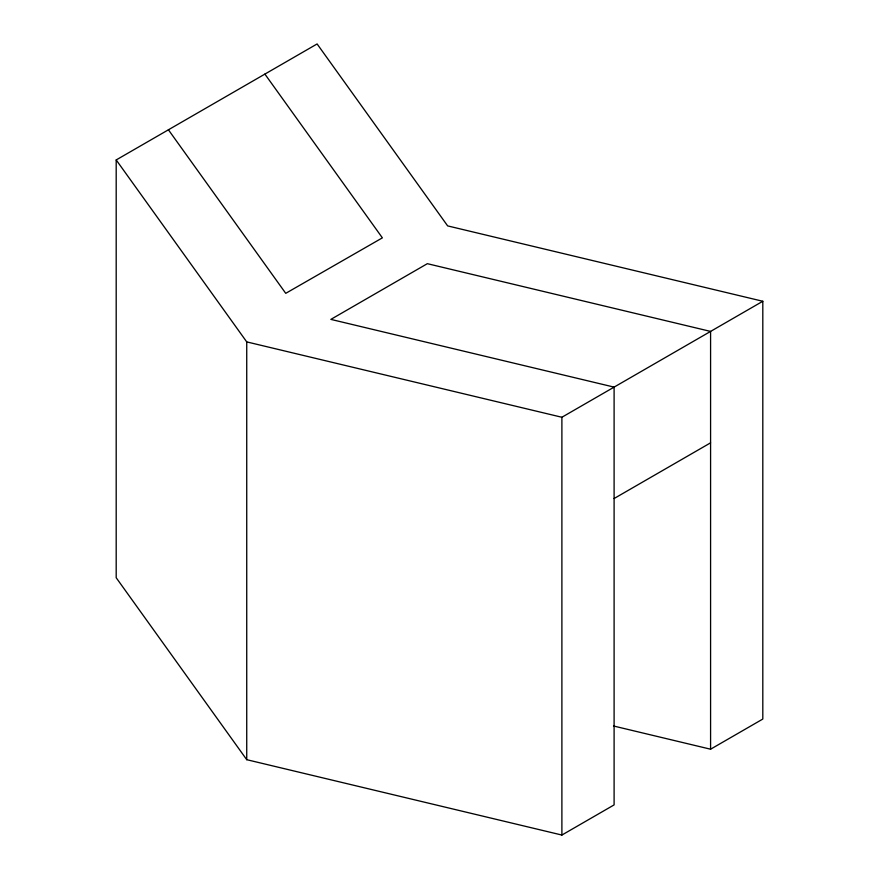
<?xml version="1.0" encoding="UTF-8"?>
<svg xmlns="http://www.w3.org/2000/svg" width="879" height="879" viewBox="0 0 879 879"><rect width="100%" height="100%" fill="white"/><g stroke="black" fill="none" stroke-linecap="round" stroke-linejoin="round"><path stroke-width="1.32" d="M710.584 749.205L710.584 331.416L427.348 263.678L330.867 319.385L614.102 387.123L614.102 804.9L561.89 835.05L246.735 759.687L116.193 577.734L116.193 159.945L317.11 43.95L447.653 225.903L762.807 301.266L762.807 719.055L710.584 749.205L613.509 725.988M116.193 159.945L246.735 341.898L561.89 417.261L762.807 301.266M614.102 498.525L710.584 442.829M264.898 74.1L382.376 237.857L285.741 293.333L168.416 129.795M561.89 417.261L561.89 835.05M246.735 341.898L246.735 759.687"/></g></svg>
